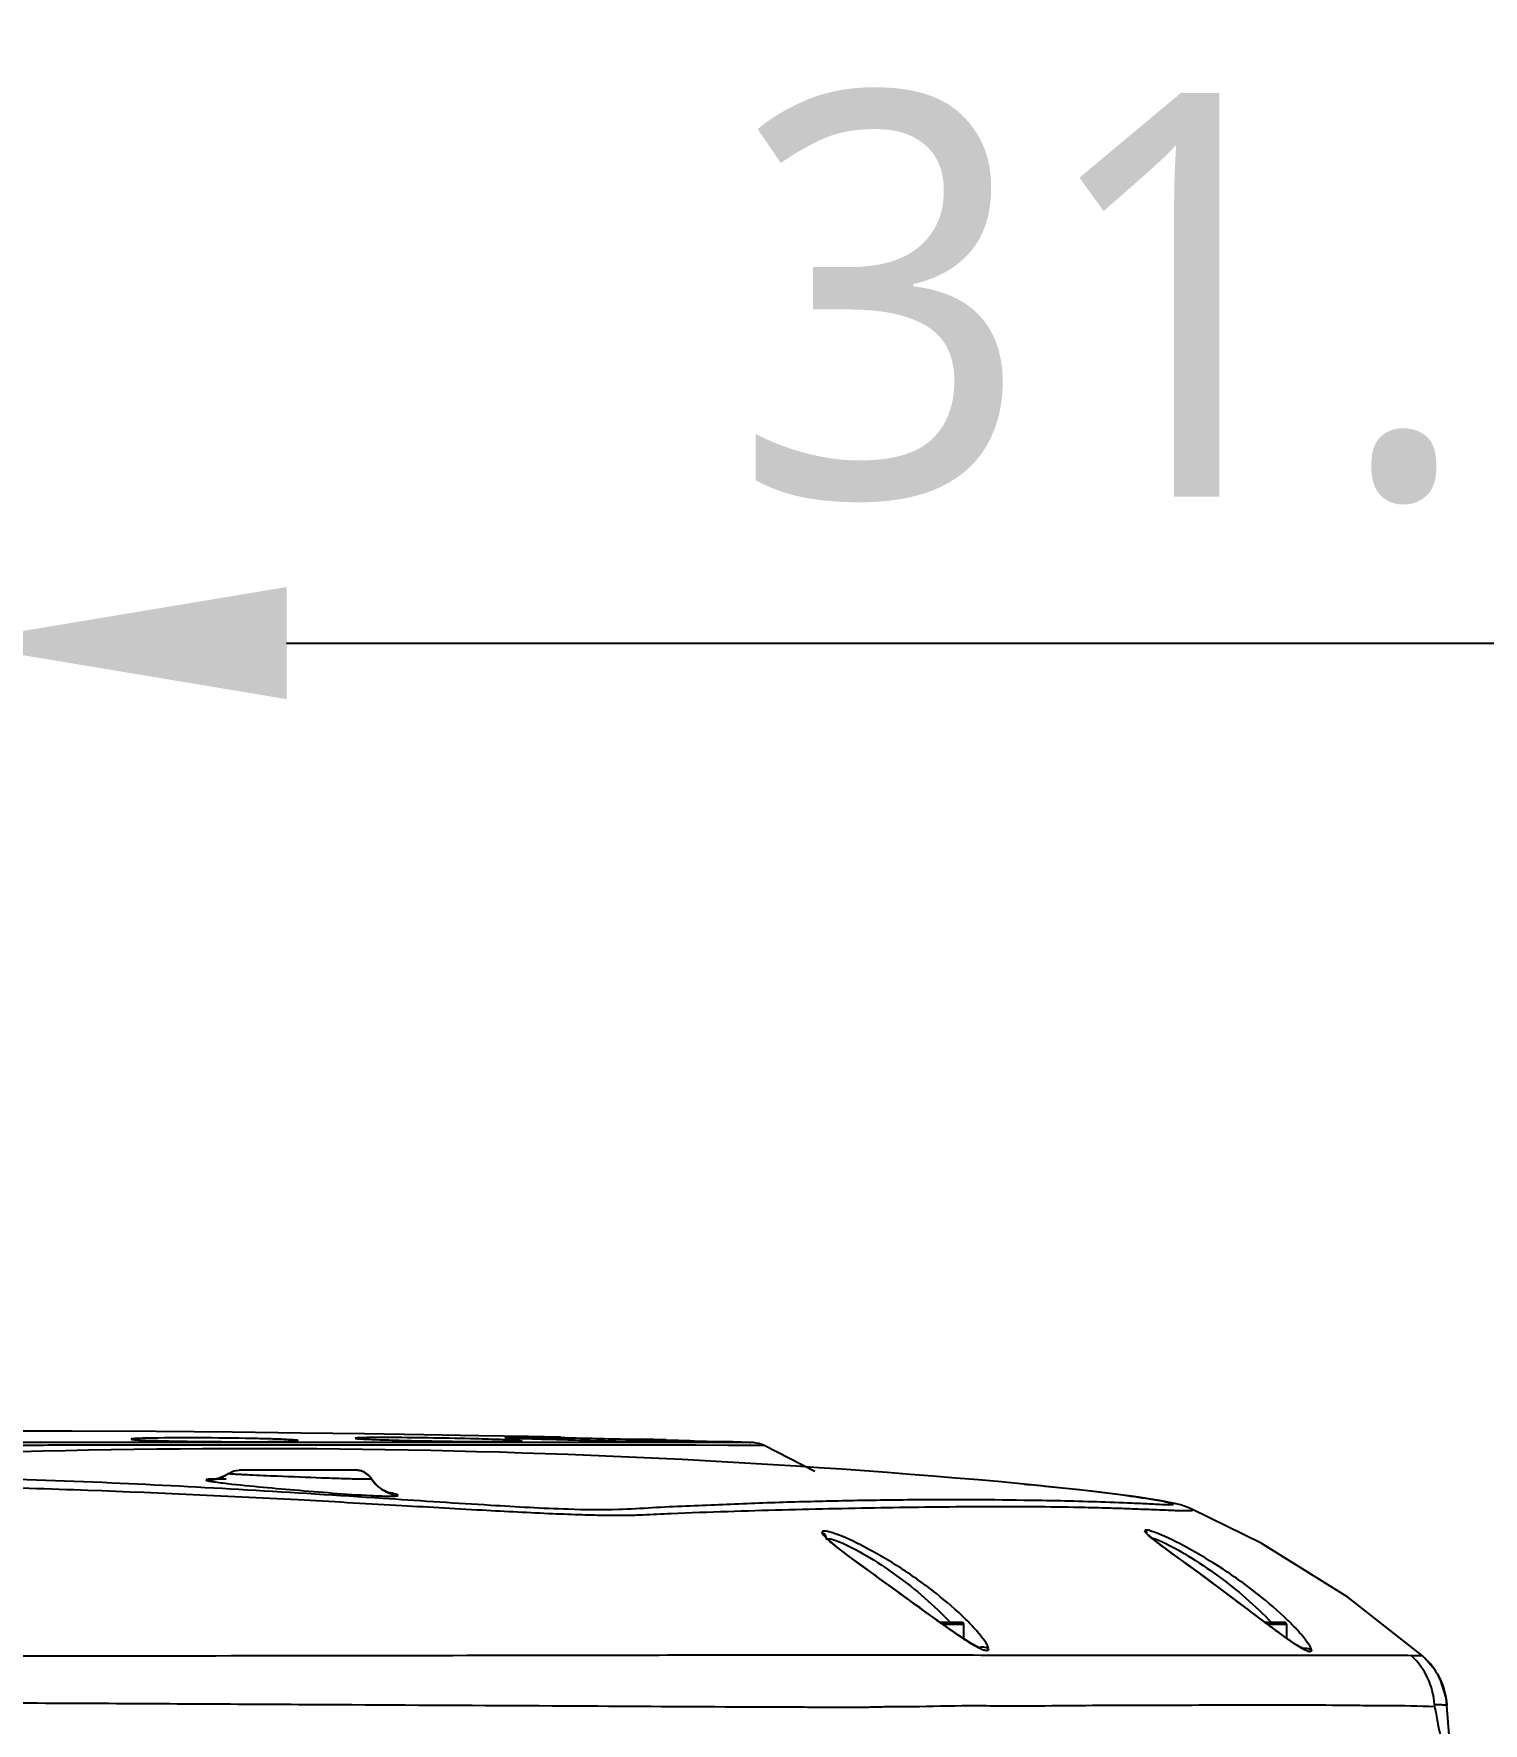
# Model space of a CAD drawing. Header units: millimetres. Extents: x 5828 to 6704, y 123 to 421.
# Drawn here: x 6428.89 to 6434.28, y 203.84 to 210.11 of the extents above; entities that cross this region are included whole.
import ezdxf

# ---------------------------------------------------------------- set-up
doc = ezdxf.new("R2010")
doc.units = ezdxf.units.MM
doc.layers.add('外形图', color=7, linetype='Continuous')
doc.layers.add('尺寸标注', color=7, linetype='Continuous')
doc.styles.add('微软雅黑', font='msyh.ttc', dxfattribs={"height": 1.5})
doc.dimstyles.new('尺寸标注_1_15比例', dxfattribs={"dimtxt": 1.5, "dimasz": 1.25, "dimexe": 0.5, "dimexo": 0.4, "dimgap": 0.5, "dimtad": 1, "dimdec": 1, "dimlfac": 15, "dimdsep": 46, "dimtxsty": '微软雅黑', "dimcen": 0.09, "dimadec": 0, "dimazin": 0, "dimtp": 0.01, "dimtm": 0.01, "dimtfac": 1, "dimtdec": 1, "dimtofl": 0, "dimtmove": 0, "dimatfit": 3, "dimfxl": 1, "dimtolj": 1, "dimarcsym": 0})

# ---------------------------------------------------------------- blocks, each defined once
blk = doc.blocks.new('*D949')
at = {"layer": 'Defpoints', "color": 0}
for p in [(6428.5804, 207.8494), (6428.5804, 205.6903), (6426.4804, 198.7098)]:
    blk.add_point(p, dxfattribs=at)
at = {"layer": '尺寸标注', "color": 0, "lineweight": -2}
for p, q in [((6426.4804, 199.1098), (6426.4804, 208.3494)), ((6428.5804, 206.0903), (6428.5804, 208.3494)), ((6425.2304, 207.8494), (6423.9804, 207.8494)), ((6429.8304, 207.8494), (6435.766, 207.8494))]:
    blk.add_line(p, q, dxfattribs=at)
at = {"layer": '尺寸标注', "color": 0}
for points in [[(6425.2304, 207.6411), (6425.2304, 208.0577), (6426.4804, 207.8494)], [(6429.8304, 208.0577), (6429.8304, 207.6411), (6428.5804, 207.8494)]]:
    blk.add_solid(points, dxfattribs=at)
at = {"layer": '尺寸标注', "color": 0, "insert": (6433.4232, 209.1289), "char_height": 1.5, "attachment_point": 5, "style": '微软雅黑'}
blk.add_mtext('\\A1;31.5', dxfattribs=at)

msp = doc.modelspace()

# ---------------------------------------------------------------- linework, layer by layer
at = {"layer": '外形图'}
for p, q in [((6429.0319, 204.9213), (6428.6808, 204.922)), ((6429.4607, 204.8837), (6429.475, 204.8834)), ((6430.3403, 204.9079), (6430.1199, 204.9113)), ((6430.2484, 204.8874), (6430.2583, 204.8872)), ((6430.5446, 204.8923), (6430.5333, 204.8926)), ((6430.6962, 204.8948), (6430.7043, 204.8945)), ((6430.8488, 204.8984), (6430.7293, 204.9009)), ((6430.8151, 204.8968), (6430.811, 204.8969)), ((6430.8145, 204.891), (6430.8331, 204.8905)), ((6430.8323, 204.8965), (6430.8151, 204.8968)), ((6430.8371, 204.8986), (6430.8418, 204.8986)), ((6430.8488, 204.8984), (6430.8635, 204.8981)), ((6430.8488, 204.8984), (6430.8635, 204.8981)), ((6431.0549, 204.8853), (6431.0895, 204.8846)), ((6431.0901, 204.8904), (6431.0704, 204.891)), ((6431.0884, 204.8926), (6431.1471, 204.8911)), ((6431.0895, 204.8846), (6431.1026, 204.8844)), ((6431.1505, 204.8836), (6431.1735, 204.8832)), ((6431.2409, 204.8887), (6431.2629, 204.8881)), ((6431.2629, 204.8881), (6431.286, 204.8875)), ((6431.2843, 204.8875), (6431.3284, 204.8863)), ((6431.286, 204.8875), (6431.3284, 204.8863)), ((6431.3284, 204.8863), (6431.3458, 204.8859)), ((6431.3441, 204.8859), (6431.4381, 204.8833)), ((6431.3961, 204.8845), (6431.4545, 204.8828)), ((6430.0906, 204.8795), (6427.6969, 204.8795)), ((6428.8909, 204.8686), (6428.4433, 204.8681)), ((6429.3382, 204.8689), (6429.2774, 204.8689)), ((6429.3666, 204.8689), (6429.3382, 204.8689)), ((6429.4277, 204.869), (6429.3666, 204.8689)), ((6429.4634, 204.869), (6429.4277, 204.869)), ((6429.6678, 204.8691), (6429.4634, 204.869)), ((6429.6559, 204.882), (6429.6647, 204.882)), ((6429.7025, 204.8691), (6429.6678, 204.8691)), ((6429.8745, 204.8692), (6429.6994, 204.8691)), ((6430.5037, 204.8795), (6429.8446, 204.8795)), ((6430.2937, 204.8693), (6429.8727, 204.8692)), ((6430.5038, 204.8693), (6430.18, 204.8693)), ((6430.7083, 204.8693), (6430.2937, 204.8693)), ((6431.2471, 204.8796), (6430.497, 204.8795)), ((6430.4975, 204.883), (6430.5028, 204.8829)), ((6430.5384, 204.8693), (6430.5038, 204.8693)), ((6430.58, 204.8823), (6430.5932, 204.8823)), ((6431.0454, 204.8692), (6430.7053, 204.8693)), ((6430.8229, 204.8693), (6430.7083, 204.8693)), ((6431.2849, 204.8689), (6431.0106, 204.8692)), ((6431.1564, 204.8691), (6431.0584, 204.8692)), ((6431.5539, 204.8797), (6431.2471, 204.8796)), ((6431.4704, 204.8686), (6431.2839, 204.8689)), ((6431.3527, 204.8688), (6431.2849, 204.8689)), ((6431.4576, 204.8686), (6431.3527, 204.8688)), ((6431.5539, 204.8797), (6431.4545, 204.8828)), ((6431.4545, 204.8828), (6431.4571, 204.8827)), ((6431.5799, 204.8681), (6431.4704, 204.8686)), ((6431.5617, 204.8682), (6431.4704, 204.8686)), ((6431.5508, 204.8797), (6431.5539, 204.8797)), ((6431.5799, 204.8681), (6431.5617, 204.8682)), ((6431.6052, 204.8677), (6431.5799, 204.8681)), ((6431.6053, 204.8676), (6431.5799, 204.8681)), ((6431.7937, 204.7708), (6431.6052, 204.8676)), ((6429.6156, 204.7644), (6429.6156, 204.7644)), ((6430.0883, 204.7765), (6429.6538, 204.7765)), ((6429.96, 204.7484), (6429.963, 204.7483)), ((6430.1448, 204.7452), (6430.1448, 204.7453)), ((6432.5701, 204.725), (6432.5711, 204.7249)), ((6430.1885, 204.6723), (6430.2103, 204.6709)), ((6433.1473, 204.6484), (6433.1459, 204.6488)), ((6433.1524, 204.647), (6433.1459, 204.6488)), ((6433.1945, 204.632), (6433.1941, 204.6322)), ((6433.1944, 204.6319), (6433.1945, 204.632)), ((6433.1949, 204.6316), (6433.1946, 204.6318)), ((6433.0339, 204.5352), (6433.0336, 204.5355)), ((6432.3404, 204.2098), (6432.2604, 204.2098)), ((6432.3471, 204.2031), (6432.2698, 204.2031)), ((6432.3471, 204.1498), (6432.3471, 204.2031)), ((6433.5404, 204.2098), (6433.4681, 204.2098)), ((6433.5084, 204.1798), (6433.4751, 204.2045)), ((6433.5471, 204.2031), (6433.477, 204.2031)), ((6433.5471, 204.1518), (6433.5471, 204.2031)), ((6433.5372, 204.1588), (6433.5084, 204.1798)), ((6432.41, 204.0882), (6432.383, 204.0885)), ((6432.4104, 204.0882), (6432.3832, 204.0884)), ((6434.051, 204.0866), (6434.0509, 204.0867)), ((6434.051, 204.0866), (6434.051, 204.0866)), ((6434.1048, 204.0222), (6434.1054, 204.0213))]:
    msp.add_line(p, q, dxfattribs=at)
for points in [[(6430.1199, 204.9113), (6429.8843, 204.9144), (6429.6282, 204.9172), (6429.3455, 204.9196), (6429.0319, 204.9213)], [(6430.7293, 204.9009), (6430.5448, 204.9044), (6430.3403, 204.9079)], [(6431.6053, 204.8676), (6431.5958, 204.8715), (6431.5852, 204.875), (6431.5751, 204.8773), (6431.5657, 204.8788), (6431.558, 204.8795), (6431.5541, 204.8797)], [(6429.6156, 204.7644), (6429.5984, 204.7542), (6429.5757, 204.7457), (6429.5626, 204.7429), (6429.5599, 204.7426)], [(6430.1448, 204.7453), (6430.1366, 204.7558), (6430.1146, 204.7711), (6430.0883, 204.7765)], [(6430.2109, 204.692), (6430.213, 204.6915), (6430.2064, 204.6937), (6430.1901, 204.7015), (6430.1713, 204.7147), (6430.1514, 204.7356), (6430.1448, 204.7453)], [(6433.1473, 204.6484), (6433.081, 204.6626), (6432.9797, 204.6786), (6432.8215, 204.6989), (6432.5709, 204.7249)], [(6433.1945, 204.632), (6433.1724, 204.6407), (6433.1524, 204.647)], [(6434.051, 204.0866), (6433.7743, 204.3041), (6433.4513, 204.5052), (6433.1944, 204.6319)], [(6432.2072, 204.2481), (6432.0989, 204.3267), (6432.035, 204.373), (6431.976, 204.4158), (6431.9295, 204.4499), (6431.8947, 204.476), (6431.8695, 204.4958), (6431.8513, 204.511), (6431.8395, 204.522), (6431.8385, 204.523)], [(6433.4751, 204.2045), (6433.4372, 204.233), (6433.3943, 204.2654), (6433.3457, 204.302), (6433.2905, 204.3432), (6433.2344, 204.3845), (6433.185, 204.4206), (6433.1437, 204.4507), (6433.11, 204.4753), (6433.0847, 204.494), (6433.0652, 204.5088), (6433.0502, 204.5207), (6433.0397, 204.5297), (6433.0339, 204.5352)], [(6432.2907, 204.1883), (6432.2518, 204.216), (6432.2072, 204.2481)], [(6432.3529, 204.146), (6432.3243, 204.165), (6432.2907, 204.1883)], [(6432.4103, 204.1142), (6432.4108, 204.1141), (6432.4067, 204.1155), (6432.3945, 204.1211), (6432.3763, 204.1313), (6432.3529, 204.146)], [(6433.6138, 204.1106), (6433.6139, 204.1106), (6433.6094, 204.1124), (6433.5982, 204.1182), (6433.5822, 204.1279), (6433.5618, 204.1415), (6433.5372, 204.1588)], [(6434.1048, 204.0222), (6434.0981, 204.033), (6434.0591, 204.0794), (6434.0511, 204.0868)], [(6434.1418, 203.9022), (6434.1386, 203.9299), (6434.1176, 203.9979), (6434.1054, 204.0213)], [(6434.1617, 203.6764), (6434.1544, 203.7442), (6434.1417, 203.9022)]]:
    msp.add_lwpolyline(points, dxfattribs=at)
for centre, radius, start, end in [((6429.5437, 211.7563), 6.873, 268.17108, 268.7416), ((6429.583, 213.4606), 8.5778, 268.7295, 268.94251), ((6429.6346, 216.2213), 11.339, 268.93897, 269.12123), ((6429.6857, 219.6618), 14.7798, 269.18326, 269.8846), ((6429.507, 195.0042), 9.8917, 88.70041, 88.87431), ((6430.1897, 197.4989), 7.3986, 89.77191, 90.20338), ((6430.3669, 210.5403), 5.654, 268.06659, 268.28124), ((6430.494, 214.7978), 9.9134, 268.28504, 268.58062), ((6430.14, 189.481), 15.4166, 88.53839, 89.70595), ((6430.6723, 221.6558), 16.7737, 268.58581, 268.70497), ((6430.683, 222.2047), 17.3227, 268.71034, 269.3863), ((6430.2978, 195.8747), 9.021, 88.1166, 88.43196), ((6430.3147, 196.3899), 8.5054, 87.97997, 88.11665), ((6431.0585, 214.7106), 9.8225, 267.93341, 268.23264), ((6431.3214, 222.9539), 18.07, 268.20556, 268.39234), ((6430.3017, 176.4997), 28.4017, 88.44914, 88.92957), ((6431.5979, 232.2778), 27.3979, 268.40032, 268.86435), ((6430.652, 189.6698), 15.227, 88.12531, 88.35098), ((6431.4313, 222.9168), 18.0354, 268.95569, 269.10775), ((6429.9892, 160.221), 44.6852, 88.39484, 88.51517), ((6429.7037, 173.4722), 31.3839, 84.75963, 94.67944), ((6429.6783, 215.7865), 10.9045, 269.92874, 270.30864), ((6429.7027, 211.1384), 6.2564, 270.31457, 270.89553), ((6430.6491, 218.9462), 14.0641, 269.40423, 269.52911), ((6430.6284, 216.3961), 11.5138, 269.52754, 269.75891), ((6429.5391, 204.8738), 0.1335, 294.24701, 304.97749), ((6430.0883, 204.7099), 0.0666, 61.57428, 68.54552), ((6430.0882, 204.7098), 0.0667, 46.96831, 61.54521), ((6430.0879, 204.7095), 0.0671, 32.10584, 46.93919), ((6429.5392, 204.8741), 0.1337, 266.42822, 278.91562), ((6429.5393, 204.8732), 0.1328, 278.92957, 282.17672), ((6429.5392, 204.8735), 0.1331, 282.17925, 288.88114), ((6429.5393, 204.8732), 0.1329, 288.88604, 294.24377), ((6431.2311, 239.3517), 34.6266, 267.62498, 267.89641), ((6430.4819, 219.0832), 14.3442, 267.92676, 268.21066), ((6430.2583, 204.8165), 0.134, 212.13338, 227.80084), ((6430.2573, 204.8154), 0.1326, 227.81693, 229.38035), ((6430.2578, 204.8161), 0.1334, 229.41582, 243.90252), ((6430.2732, 207.1804), 2.5015, 267.05416, 267.77933), ((6433.0777, 204.3935), 0.2642, 79.6807, 82.44599), ((6433.0777, 204.3935), 0.2643, 75.05016, 79.68063), ((6435.2315, 208.3536), 5.0992, 234.36602, 234.82668), ((6432.3404, 204.2031), 0.00667, 0, 90), ((6437.6852, 209.8147), 7.0146, 233.04737, 233.37275), ((6433.5404, 204.2031), 0.00667, 0, 90), ((6432.7957, 203.4435), 1.0819, 45.38346, 45.80378), ((6434.1007, 206.7494), 3.1366, 234.83043, 235.30532), ((6433.6551, 206.1068), 2.3546, 235.31953, 235.5519), ((6435.9848, 207.5286), 4.1653, 233.38315, 233.64838), ((6435.3899, 206.7209), 3.1622, 233.65429, 233.82994), ((6433.8742, 203.8849), 0.2684, 30.76839, 48.7711)]:
    msp.add_arc(centre, radius, start, end, dxfattribs=at)
for points, knots in [([(6429.2863, 204.8944), (6429.2814, 204.8942), (6429.273, 204.8939), (6429.2627, 204.8933), (6429.2562, 204.8927), (6429.2536, 204.8922), (6429.2527, 204.8918), (6429.2527, 204.8916)], [0, 0, 0, 0, 0.429934, 0.741967, 0.931733, 0.98038, 1, 1, 1, 1]), ([(6429.2527, 204.8916), (6429.2527, 204.8911), (6429.2557, 204.8908), (6429.2592, 204.89), (6429.2671, 204.8894), (6429.2729, 204.889), (6429.2763, 204.8888)], [0, 0, 0, 0, 0.068874, 0.259144, 0.570646, 1, 1, 1, 1]), ([(6429.2763, 204.8887), (6429.2795, 204.8885), (6429.2955, 204.8877), (6429.3116, 204.8872), (6429.3244, 204.8868)], [0, 0, 0, 0, 0.202204, 1, 1, 1, 1]), ([(6429.3321, 204.8955), (6429.3277, 204.8955), (6429.3125, 204.8952), (6429.2972, 204.8948), (6429.2863, 204.8944)], [0, 0, 0, 0, 0.285233, 1, 1, 1, 1]), ([(6429.7013, 204.894), (6429.6358, 204.8953), (6429.5127, 204.8966), (6429.3896, 204.8965), (6429.3321, 204.8955)], [0, 0, 0, 0, 0.53222, 1, 1, 1, 1]), ([(6429.801, 204.8914), (6429.7958, 204.8916), (6429.7726, 204.8924), (6429.7493, 204.893), (6429.7313, 204.8934)], [0, 0, 0, 0, 0.224262, 1, 1, 1, 1]), ([(6429.8004, 204.8828), (6429.8107, 204.883), (6429.8252, 204.8832), (6429.843, 204.8838), (6429.8534, 204.8842), (6429.8613, 204.8847), (6429.8675, 204.8851), (6429.8703, 204.8857), (6429.8727, 204.886), (6429.8727, 204.8864)], [0, 0, 0, 0, 0.4261, 0.597816, 0.740097, 0.852023, 0.932817, 0.981916, 1, 1, 1, 1]), ([(6429.8491, 204.8891), (6429.8458, 204.8893), (6429.8298, 204.8903), (6429.8138, 204.8909), (6429.801, 204.8914)], [0, 0, 0, 0, 0.202236, 1, 1, 1, 1]), ([(6429.8727, 204.8864), (6429.8727, 204.887), (6429.8697, 204.8872), (6429.8661, 204.888), (6429.8582, 204.8885), (6429.8525, 204.889), (6429.8491, 204.8892)], [0, 0, 0, 0, 0.068686, 0.258813, 0.570365, 1, 1, 1, 1]), ([(6430.1634, 204.8974), (6430.1523, 204.8974), (6430.1367, 204.8973), (6430.1175, 204.8969), (6430.1063, 204.8967), (6430.0977, 204.8963), (6430.0909, 204.8961), (6430.0879, 204.8954), (6430.0853, 204.8954), (6430.0854, 204.8949)], [0, 0, 0, 0, 0.425765, 0.597672, 0.740306, 0.852568, 0.933482, 0.982563, 1, 1, 1, 1]), ([(6430.0854, 204.8949), (6430.0854, 204.8944), (6430.0884, 204.8944), (6430.0919, 204.8935), (6430.0998, 204.8931), (6430.1098, 204.8923), (6430.1229, 204.8917), (6430.1452, 204.8906), (6430.1633, 204.8899), (6430.1761, 204.8895)], [0, 0, 0, 0, 0.01759, 0.067002, 0.14843, 0.261185, 0.404267, 0.576512, 1, 1, 1, 1]), ([(6430.5932, 204.8823), (6430.6089, 204.8823), (6430.6311, 204.8823), (6430.6587, 204.8825), (6430.6748, 204.8827), (6430.6876, 204.883), (6430.6966, 204.8834), (6430.7023, 204.8838), (6430.7045, 204.8842), (6430.7053, 204.8844), (6430.7053, 204.8846)], [0, 0, 0, 0, 0.420925, 0.59301, 0.736729, 0.850316, 0.932512, 0.982356, 0.995065, 1, 1, 1, 1]), ([(6430.7053, 204.8846), (6430.7053, 204.8851), (6430.7023, 204.8852), (6430.6988, 204.8861), (6430.6909, 204.8865), (6430.6809, 204.8873), (6430.6679, 204.8879), (6430.6455, 204.889), (6430.6274, 204.8897), (6430.6146, 204.8901)], [0, 0, 0, 0, 0.017571, 0.067009, 0.14839, 0.261087, 0.404134, 0.576386, 1, 1, 1, 1]), ([(6430.6926, 204.8984), (6430.6853, 204.8985), (6430.6751, 204.8986), (6430.6625, 204.8985), (6430.6552, 204.8985), (6430.6497, 204.8983), (6430.6453, 204.8984), (6430.6434, 204.8979), (6430.6417, 204.8981), (6430.6417, 204.8978)], [0, 0, 0, 0, 0.430222, 0.602214, 0.744138, 0.855328, 0.935238, 0.983409, 1, 1, 1, 1]), ([(6430.6417, 204.8978), (6430.6417, 204.8975), (6430.6436, 204.8977), (6430.6456, 204.8971), (6430.6503, 204.8969), (6430.6562, 204.8965), (6430.664, 204.8961), (6430.6775, 204.8955), (6430.6884, 204.8951), (6430.6962, 204.8948)], [0, 0, 0, 0, 0.016718, 0.065116, 0.145182, 0.256487, 0.398551, 0.570555, 1, 1, 1, 1]), ([(6430.811, 204.8969), (6430.7995, 204.8971), (6430.76, 204.8977), (6430.7206, 204.8983), (6430.6926, 204.8984)], [0, 0, 0, 0, 0.291687, 1, 1, 1, 1]), ([(6431.2617, 204.8834), (6431.2617, 204.8835), (6431.2608, 204.8836), (6431.2597, 204.8838), (6431.2572, 204.884), (6431.2524, 204.8844), (6431.244, 204.8849), (6431.2313, 204.8855), (6431.2153, 204.8862), (6431.1879, 204.8873), (6431.1658, 204.8881), (6431.1501, 204.8886)], [0, 0, 0, 0, 0.004504, 0.0171, 0.037914, 0.066926, 0.149146, 0.262845, 0.406644, 0.578781, 1, 1, 1, 1]), ([(6431.1735, 204.8832), (6431.186, 204.8831), (6431.2036, 204.8828), (6431.2254, 204.8827), (6431.238, 204.8827), (6431.2478, 204.8827), (6431.2544, 204.8828), (6431.2582, 204.8829), (6431.2601, 204.883), (6431.261, 204.8832), (6431.2617, 204.8832), (6431.2617, 204.8834)], [0, 0, 0, 0, 0.425006, 0.59721, 0.740246, 0.852912, 0.934111, 0.962688, 0.983183, 0.99557, 1, 1, 1, 1]), ([(6429.2774, 204.8689), (6429.2454, 204.8689), (6429.1166, 204.8688), (6428.9878, 204.8687), (6428.8909, 204.8686)], [0, 0, 0, 0, 0.247808, 1, 1, 1, 1]), ([(6429.6156, 204.7644), (6429.6155, 204.7642), (6429.6172, 204.7639), (6429.6187, 204.7636), (6429.6231, 204.7633), (6429.6312, 204.7626), (6429.6456, 204.7617), (6429.658, 204.7611), (6429.6651, 204.7607)], [0, 0, 0, 0, 0.014499, 0.060975, 0.139821, 0.250751, 0.566423, 1, 1, 1, 1]), ([(6429.6651, 204.7607), (6429.674, 204.7602), (6429.7177, 204.7581), (6429.7613, 204.7563), (6429.7961, 204.7548)], [0, 0, 0, 0, 0.203278, 1, 1, 1, 1]), ([(6428.0598, 204.7558), (6428.4334, 204.7559), (6429.1437, 204.7377), (6429.8527, 204.6943), (6430.1885, 204.6723)], [0, 0, 0, 0, 0.526117, 1, 1, 1, 1]), ([(6428.1542, 204.7233), (6428.4495, 204.7212), (6429.0224, 204.7082), (6429.7168, 204.6759), (6430.2223, 204.6475), (6430.5382, 204.6292), (6430.7685, 204.6171), (6430.9231, 204.6111), (6431.0147, 204.6087), (6431.0899, 204.6084), (6431.1693, 204.6114), (6431.294, 204.6178), (6431.4665, 204.623), (6431.6701, 204.6297), (6431.8678, 204.6341), (6432.0603, 204.6376), (6432.2469, 204.6404), (6432.428, 204.6418), (6432.6041, 204.6418), (6432.7478, 204.6395), (6432.8605, 204.6371), (6432.943, 204.6344), (6433.011, 204.6318), (6433.0651, 204.63), (6433.0991, 204.6285), (6433.1265, 204.6273), (6433.146, 204.6265), (6433.1634, 204.626), (6433.178, 204.6259), (6433.1878, 204.6261), (6433.1937, 204.6268), (6433.1961, 204.6274), (6433.198, 204.628), (6433.1984, 204.6304), (6433.1961, 204.6311), (6433.1949, 204.6316)], [0, 0, 0, 0, 0.175379, 0.340201, 0.412747, 0.475982, 0.528145, 0.549642, 0.567859, 0.582575, 0.594271, 0.61506, 0.656694, 0.696757, 0.735988, 0.774153, 0.811033, 0.846843, 0.881682, 0.915604, 0.932139, 0.948607, 0.964665, 0.972521, 0.980738, 0.984876, 0.9888, 0.992322, 0.995259, 0.997428, 0.998177, 0.998701, 0.999016, 0.999208, 1, 1, 1, 1]), ([(6429.5309, 204.7406), (6429.5301, 204.7399), (6429.5347, 204.7378), (6429.5383, 204.7371), (6429.5497, 204.7346), (6429.5677, 204.7321), (6429.5842, 204.73), (6429.5938, 204.7288)], [0, 0, 0, 0, 0.051114, 0.125637, 0.234359, 0.553083, 1, 1, 1, 1]), ([(6429.5608, 204.7433), (6429.5568, 204.7433), (6429.5497, 204.7431), (6429.5406, 204.7426), (6429.5348, 204.7418), (6429.5316, 204.7413), (6429.5309, 204.7406)], [0, 0, 0, 0, 0.400433, 0.701268, 0.900888, 1, 1, 1, 1]), ([(6429.605, 204.7432), (6429.6007, 204.7432), (6429.586, 204.7435), (6429.5713, 204.7435), (6429.5608, 204.7433)], [0, 0, 0, 0, 0.287981, 1, 1, 1, 1]), ([(6429.5938, 204.7288), (6429.6821, 204.7182), (6429.8658, 204.7025), (6430.0495, 204.6871), (6430.1447, 204.6823)], [0, 0, 0, 0, 0.482913, 1, 1, 1, 1]), ([(6430.034, 204.7459), (6430.0447, 204.7456), (6430.0772, 204.7447), (6430.1097, 204.7438), (6430.1316, 204.7441)], [0, 0, 0, 0, 0.32847, 1, 1, 1, 1]), ([(6430.1316, 204.7441), (6430.1335, 204.7441), (6430.1367, 204.7442), (6430.1411, 204.7444), (6430.1431, 204.7447), (6430.1448, 204.7449), (6430.1448, 204.7452)], [0, 0, 0, 0, 0.430328, 0.740578, 0.929682, 1, 1, 1, 1]), ([(6432.5711, 204.7249), (6432.6397, 204.7186), (6432.7621, 204.7062), (6432.922, 204.6871), (6433.0338, 204.6705), (6433.0921, 204.6608), (6433.1124, 204.6555)], [0, 0, 0, 0, 0.378685, 0.675803, 0.884663, 1, 1, 1, 1]), ([(6430.1763, 204.6808), (6430.1863, 204.6805), (6430.2028, 204.6799), (6430.2262, 204.68), (6430.236, 204.6805), (6430.2451, 204.6819), (6430.2447, 204.6834)], [0, 0, 0, 0, 0.433047, 0.747532, 0.935992, 1, 1, 1, 1]), ([(6430.2103, 204.6709), (6430.3361, 204.6627), (6430.5582, 204.6481), (6430.8423, 204.6318), (6431.0431, 204.6282), (6431.1887, 204.6381), (6431.3133, 204.6435), (6431.4752, 204.6504), (6431.6735, 204.6582), (6431.9065, 204.6638), (6432.205, 204.6684), (6432.4254, 204.6678), (6432.5702, 204.6655)], [0, 0, 0, 0, 0.160173, 0.282656, 0.361519, 0.415051, 0.467895, 0.520012, 0.620849, 0.719989, 0.816057, 1, 1, 1, 1]), ([(6430.2447, 204.6834), (6430.2444, 204.6843), (6430.241, 204.6857), (6430.2353, 204.6877), (6430.2253, 204.69), (6430.2176, 204.6916), (6430.2132, 204.6924)], [0, 0, 0, 0, 0.088701, 0.283105, 0.587191, 1, 1, 1, 1]), ([(6432.5702, 204.6655), (6432.6604, 204.6642), (6432.7942, 204.6614), (6432.9494, 204.6555), (6433.035, 204.6519), (6433.077, 204.6494), (6433.0977, 204.6488)], [0, 0, 0, 0, 0.512641, 0.760779, 0.882754, 1, 1, 1, 1]), ([(6433.0977, 204.6488), (6433.1022, 204.6486), (6433.1086, 204.6485), (6433.1163, 204.6486), (6433.1204, 204.6487), (6433.1231, 204.6492), (6433.125, 204.6494), (6433.1255, 204.6508), (6433.1247, 204.6512), (6433.1244, 204.6514)], [0, 0, 0, 0, 0.464008, 0.643299, 0.782046, 0.87715, 0.930789, 0.956613, 1, 1, 1, 1]), ([(6433.1244, 204.6514), (6433.1238, 204.6517), (6433.12, 204.6535), (6433.1159, 204.6546), (6433.1124, 204.6555)], [0, 0, 0, 0, 0.154913, 1, 1, 1, 1]), ([(6431.8651, 204.5413), (6431.8587, 204.5436), (6431.8475, 204.547), (6431.8344, 204.55), (6431.8266, 204.5502), (6431.8221, 204.5497), (6431.8197, 204.547), (6431.8197, 204.5454)], [0, 0, 0, 0, 0.421379, 0.721678, 0.825085, 0.900242, 1, 1, 1, 1]), ([(6431.8784, 204.488), (6431.8702, 204.4944), (6431.8557, 204.5059), (6431.8371, 204.522), (6431.8255, 204.5342), (6431.8198, 204.5421), (6431.8197, 204.5454)], [0, 0, 0, 0, 0.375528, 0.673706, 0.883121, 1, 1, 1, 1]), ([(6431.8404, 204.5211), (6431.8455, 204.5228), (6431.8615, 204.5187), (6431.8755, 204.5138), (6431.8847, 204.51)], [0, 0, 0, 0, 0.350282, 1, 1, 1, 1]), ([(6432.3541, 204.222), (6432.3196, 204.2559), (6432.2419, 204.3229), (6432.1156, 204.4132), (6431.9883, 204.4875), (6431.9036, 204.5281), (6431.8651, 204.5413)], [0, 0, 0, 0, 0.247283, 0.522524, 0.791878, 1, 1, 1, 1]), ([(6431.8847, 204.51), (6431.9184, 204.4963), (6431.9907, 204.4572), (6432.1334, 204.3631), (6432.2366, 204.2748), (6432.2974, 204.2097)], [0, 0, 0, 0, 0.212613, 0.478741, 1, 1, 1, 1]), ([(6433.0653, 204.5417), (6433.0588, 204.5442), (6433.0466, 204.5486), (6433.0346, 204.5526), (6433.0198, 204.5547), (6433.0197, 204.5508)], [0, 0, 0, 0, 0.438979, 0.753042, 1, 1, 1, 1]), ([(6433.0336, 204.5339), (6433.03, 204.5371), (6433.025, 204.5421), (6433.0198, 204.5483), (6433.0197, 204.5508)], [0, 0, 0, 0, 0.657168, 1, 1, 1, 1]), ([(6433.0752, 204.5007), (6433.071, 204.5038), (6433.0569, 204.5146), (6433.0429, 204.5255), (6433.0336, 204.5339)], [0, 0, 0, 0, 0.296795, 1, 1, 1, 1]), ([(6433.0453, 204.5247), (6433.0508, 204.5237), (6433.0643, 204.5191), (6433.0772, 204.5135), (6433.085, 204.5099)], [0, 0, 0, 0, 0.39616, 1, 1, 1, 1]), ([(6433.5499, 204.2192), (6433.5151, 204.2529), (6433.4376, 204.3196), (6433.3122, 204.4097), (6433.1863, 204.4849), (6433.1031, 204.5267), (6433.0653, 204.5417)], [0, 0, 0, 0, 0.2485, 0.523387, 0.791633, 1, 1, 1, 1]), ([(6433.085, 204.5099), (6433.1175, 204.4947), (6433.1879, 204.4549), (6433.3281, 204.3607), (6433.43, 204.2736), (6433.4908, 204.2096)], [0, 0, 0, 0, 0.212664, 0.477374, 1, 1, 1, 1]), ([(6432.2607, 204.2092), (6432.1925, 204.258), (6432.0925, 204.3312), (6431.9646, 204.4235), (6431.905, 204.4672), (6431.8784, 204.488)], [0, 0, 0, 0, 0.531558, 0.785763, 1, 1, 1, 1]), ([(6433.4684, 204.2092), (6433.399, 204.2614), (6433.2967, 204.3391), (6433.1648, 204.4352), (6433.1029, 204.4798), (6433.0752, 204.5007)], [0, 0, 0, 0, 0.532265, 0.787454, 1, 1, 1, 1]), ([(6432.4016, 204.1712), (6432.3981, 204.1753), (6432.3829, 204.1927), (6432.3668, 204.2094), (6432.3541, 204.222)], [0, 0, 0, 0, 0.229195, 1, 1, 1, 1]), ([(6433.6025, 204.1636), (6433.5991, 204.1676), (6433.584, 204.1848), (6433.5681, 204.2012), (6433.5555, 204.2136)], [0, 0, 0, 0, 0.228793, 1, 1, 1, 1]), ([(6432.3577, 204.1421), (6432.3549, 204.1439), (6432.3434, 204.1514), (6432.3319, 204.1592), (6432.3232, 204.1651)], [0, 0, 0, 0, 0.238195, 1, 1, 1, 1]), ([(6432.4006, 204.1165), (6432.3974, 204.1182), (6432.3827, 204.1262), (6432.3686, 204.135), (6432.3577, 204.1421)], [0, 0, 0, 0, 0.217768, 1, 1, 1, 1]), ([(6432.4381, 204.1121), (6432.4373, 204.1206), (6432.4254, 204.1419), (6432.4112, 204.1599), (6432.4016, 204.1712)], [0, 0, 0, 0, 0.364484, 1, 1, 1, 1]), ([(6433.5615, 204.1411), (6433.5585, 204.1432), (6433.5458, 204.152), (6433.5332, 204.1611), (6433.5236, 204.1681)], [0, 0, 0, 0, 0.237009, 1, 1, 1, 1]), ([(6433.6385, 204.107), (6433.6385, 204.1057), (6433.6376, 204.1026), (6433.6322, 204.1015), (6433.6256, 204.1032), (6433.6166, 204.1068), (6433.6054, 204.1127), (6433.5866, 204.124), (6433.5719, 204.1339), (6433.5615, 204.1411)], [0, 0, 0, 0, 0.043823, 0.09011, 0.163556, 0.270946, 0.41135, 0.582081, 1, 1, 1, 1]), ([(6433.6385, 204.107), (6433.6376, 204.115), (6433.6256, 204.1353), (6433.6119, 204.1526), (6433.6025, 204.1636)], [0, 0, 0, 0, 0.357598, 1, 1, 1, 1]), ([(6432.3832, 204.0884), (6432.2471, 204.0897), (6432.0142, 204.0885), (6431.6142, 204.0889), (6431.1223, 204.0883), (6430.4543, 204.087), (6429.3496, 204.0857), (6428.4728, 204.084), (6427.8691, 204.0842)], [0, 0, 0, 0, 0.090443, 0.154773, 0.265875, 0.417293, 0.598759, 1, 1, 1, 1]), ([(6432.4381, 204.1121), (6432.438, 204.1102), (6432.4359, 204.1053), (6432.4263, 204.1056), (6432.415, 204.1095), (6432.4058, 204.1138), (6432.4006, 204.1165)], [0, 0, 0, 0, 0.13488, 0.303829, 0.589898, 1, 1, 1, 1]), ([(6433.5847, 204.0878), (6433.4914, 204.0879), (6433.3015, 204.087), (6433.012, 204.0878), (6432.7652, 204.0886), (6432.5637, 204.0869), (6432.4617, 204.0877), (6432.4104, 204.0882)], [0, 0, 0, 0, 0.23817, 0.4853, 0.739408, 0.868755, 1, 1, 1, 1]), ([(6434.0097, 204.0867), (6433.9753, 204.0886), (6433.9054, 204.0879), (6433.8001, 204.0886), (6433.6928, 204.0873), (6433.621, 204.0877), (6433.5847, 204.0878)], [0, 0, 0, 0, 0.243199, 0.492809, 0.743742, 1, 1, 1, 1]), ([(6434.0509, 204.0867), (6434.0499, 204.0872), (6434.0459, 204.0868), (6434.038, 204.0873), (6434.0252, 204.0869), (6434.0154, 204.0868), (6434.0097, 204.0867)], [0, 0, 0, 0, 0.082086, 0.280084, 0.588198, 1, 1, 1, 1]), ([(6434.0954, 203.9052), (6434.0935, 203.9393), (6434.0764, 204.0073), (6434.0348, 204.0638), (6434.0098, 204.0868)], [0, 0, 0, 0, 0.501255, 1, 1, 1, 1]), ([(6428.226, 203.9143), (6428.5408, 203.9129), (6429.1561, 203.9105), (6430.0367, 203.9051), (6430.8133, 203.9014), (6431.3696, 203.8979), (6431.6938, 203.8966), (6431.8351, 203.8962), (6431.9192, 203.8958), (6431.9893, 203.896), (6432.0489, 203.8979), (6432.1031, 203.8987), (6432.2081, 203.8983), (6432.33, 203.903), (6432.4687, 203.9007), (6432.6053, 203.9007), (6432.774, 203.9025), (6432.9739, 203.9036), (6433.1703, 203.9037), (6433.363, 203.9043), (6433.552, 203.9054), (6433.707, 203.904), (6433.8291, 203.9024), (6433.9484, 203.9022), (6434.0374, 203.901), (6434.0963, 203.8982)], [0, 0, 0, 0, 0.160828, 0.314473, 0.450009, 0.557735, 0.598761, 0.615657, 0.62997, 0.641739, 0.65146, 0.660475, 0.669442, 0.705111, 0.722783, 0.740303, 0.77493, 0.808986, 0.84245, 0.875294, 0.907495, 0.939028, 0.954528, 0.969888, 1, 1, 1, 1]), ([(6434.1417, 203.9022), (6434.1406, 203.9025), (6434.1363, 203.9027), (6434.1274, 203.9038), (6434.1131, 203.9043), (6434.1019, 203.9048), (6434.0954, 203.9052)], [0, 0, 0, 0, 0.075307, 0.272472, 0.582577, 1, 1, 1, 1]), ([(6434.0963, 203.8982), (6434.0999, 203.879), (6434.1141, 203.8045), (6434.1291, 203.7301), (6434.1415, 203.6751)], [0, 0, 0, 0, 0.256877, 1, 1, 1, 1])]:
    msp.add_open_spline(points, degree=3, knots=knots, dxfattribs=at)
for points in [[(6429.6156, 204.7644), (6429.6265, 204.7721), (6429.6405, 204.7765), (6429.6538, 204.7765)], [(6430.1127, 204.7719), (6430.105, 204.7749), (6430.0966, 204.7765), (6430.0883, 204.7765)], [(6430.1991, 204.6963), (6430.2133, 204.6893), (6430.229, 204.6849), (6430.2447, 204.6834)], [(6431.8289, 204.538), (6431.8263, 204.541), (6431.8232, 204.5435), (6431.8197, 204.5454)], [(6431.8371, 204.5169), (6431.837, 204.5245), (6431.8339, 204.5323), (6431.8289, 204.538)], [(6433.0289, 204.5434), (6433.0263, 204.5464), (6433.0232, 204.5489), (6433.0197, 204.5508)], [(6432.4035, 204.1176), (6432.4085, 204.1196), (6432.4142, 204.1204), (6432.4196, 204.1199)], [(6432.4196, 204.1199), (6432.4262, 204.1192), (6432.433, 204.1164), (6432.4381, 204.1121)], [(6433.6073, 204.1143), (6433.6119, 204.1155), (6433.6168, 204.1158), (6433.6214, 204.115)], [(6433.6214, 204.115), (6433.6276, 204.1141), (6433.6338, 204.1112), (6433.6385, 204.107)], [(6434.1054, 204.0213), (6434.1264, 203.9855), (6434.1392, 203.9436), (6434.1417, 203.9022)], [(6434.0954, 203.9052), (6434.0956, 203.9028), (6434.0959, 203.9005), (6434.0963, 203.8982)]]:
    msp.add_open_spline(points, degree=3, dxfattribs=at)

# ---------------------------------------------------------------- dimensions: what is measured, and where the dimension line sits
at = {"layer": '尺寸标注'}
dim = msp.add_linear_dim(base=(6428.5804, 207.8494), p1=(6426.4804, 198.7098), p2=(6428.5804, 205.6903), dimstyle='尺寸标注_1_15比例', dxfattribs=at)
dim.commit()
dim.dimension.update_dxf_attribs({"geometry": '*D949', "text_midpoint": (6433.4232, 209.1289)})

doc.saveas('drawing.dxf')
